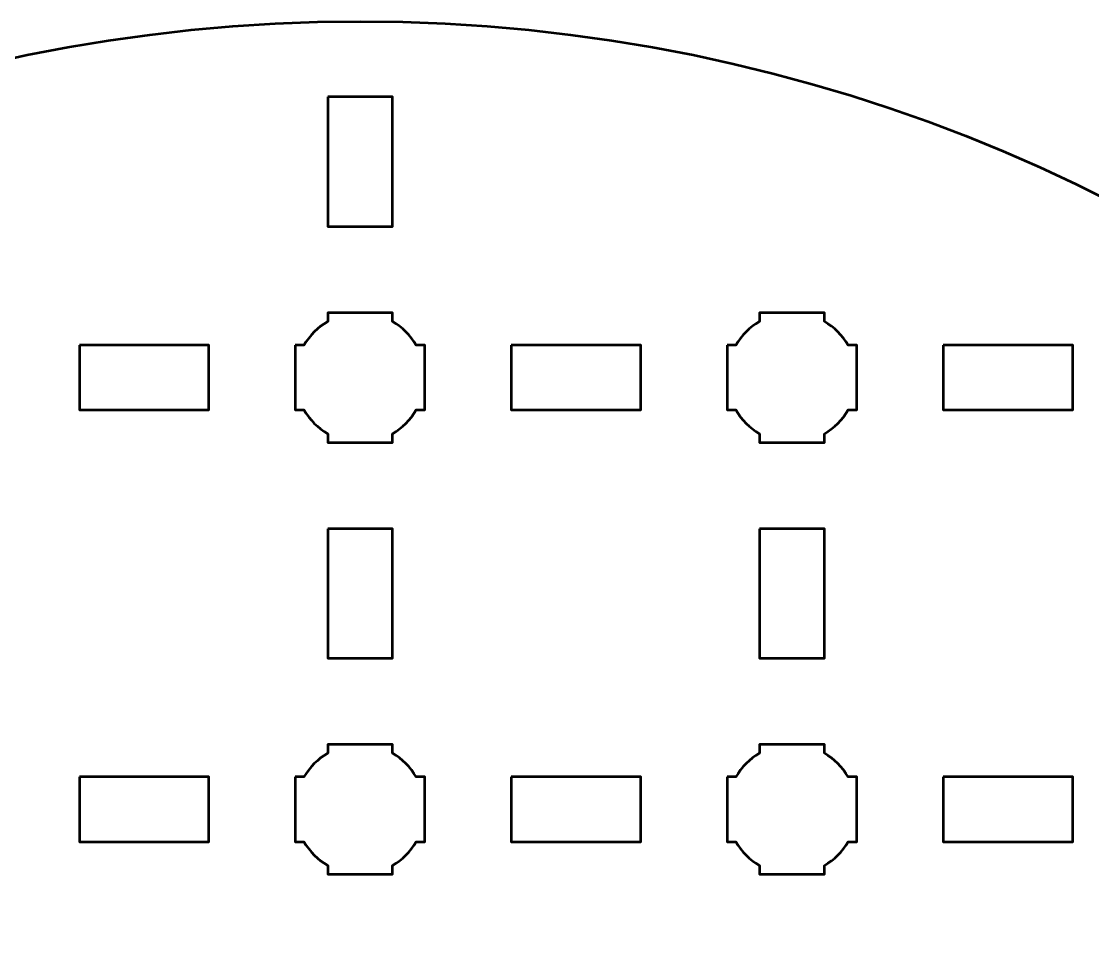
# Model space of a CAD drawing. Header units: centimetres. Extents: x -18.1 to -2.8, y -22.5 to -7.2.
# Drawn here: x -12.068 to -7.108, y -11.458 to -7.2 of the extents above; entities that cross this region are included whole.
import ezdxf

# ---------------------------------------------------------------- set-up
doc = ezdxf.new("R2010")
doc.units = ezdxf.units.CM
doc.header["$MEASUREMENT"] = 0
doc.layers.add('Layer 1', color=7, linetype='Continuous')

msp = doc.modelspace()

# ---------------------------------------------------------------- linework, layer by layer
at = {"layer": 'Layer 1', "lineweight": 53}
msp.add_ellipse((-10.49999, -14.85003), major_axis=(0, 7.65), ratio=1, dxfattribs=at)
for points, knots in [([(-10.64995, -7.54998), (-10.64995, -7.54998), (-10.34995, -7.54998), (-10.34995, -7.54998), (-10.34995, -7.54998), (-10.34995, -7.54998), (-10.34995, -8.14999), (-10.34995, -8.14999), (-10.34995, -8.14999), (-10.34995, -8.14999), (-10.64995, -8.14999), (-10.64995, -8.14999), (-10.64995, -8.14999), (-10.64995, -8.14999), (-10.64995, -7.54998), (-10.64995, -7.54998)], [0, 0, 0, 0, 0.25, 0.25, 0.25, 0.25, 0.5, 0.5, 0.5, 0.5, 0.75, 0.75, 0.75, 0.75, 1, 1, 1, 1]), ([(-10.8, -8.69994), (-10.8, -8.69994), (-10.7598, -8.69994), (-10.7598, -8.69994), (-10.7598, -8.69994), (-10.73347, -8.65442), (-10.69551, -8.61649), (-10.65, -8.59016), (-10.65, -8.59016), (-10.65, -8.59016), (-10.65, -8.54994), (-10.65, -8.54994), (-10.65, -8.54994), (-10.65, -8.54994), (-10.35, -8.54994), (-10.35, -8.54994), (-10.35, -8.54994), (-10.35, -8.54994), (-10.35, -8.59013), (-10.35, -8.59013), (-10.35, -8.59013), (-10.30447, -8.61646), (-10.26648, -8.65441), (-10.24012, -8.69994), (-10.24012, -8.69994), (-10.24012, -8.69994), (-10.2, -8.69994), (-10.2, -8.69994), (-10.2, -8.69994), (-10.2, -8.69994), (-10.2, -8.84536), (-10.2, -8.84536), (-10.2, -8.84536), (-10.2, -8.84536), (-10.19994, -8.85001), (-10.19994, -8.85001), (-10.19994, -8.85001), (-10.19994, -8.85001), (-10.2, -8.85465), (-10.2, -8.85465), (-10.2, -8.85465), (-10.2, -8.85465), (-10.2, -8.99994), (-10.2, -8.99994), (-10.2, -8.99994), (-10.2, -8.99994), (-10.24007, -8.99994), (-10.24007, -8.99994), (-10.24007, -8.99994), (-10.26642, -9.04551), (-10.30442, -9.08352), (-10.35, -9.10988), (-10.35, -9.10988), (-10.35, -9.10988), (-10.35, -9.14994), (-10.35, -9.14994), (-10.35, -9.14994), (-10.35, -9.14994), (-10.49328, -9.14994), (-10.49328, -9.14994), (-10.49328, -9.14994), (-10.49328, -9.14994), (-10.49995, -9.15002), (-10.49995, -9.15002), (-10.49995, -9.15002), (-10.49995, -9.15002), (-10.50663, -9.14994), (-10.50663, -9.14994), (-10.50663, -9.14994), (-10.50663, -9.14994), (-10.65, -9.14994), (-10.65, -9.14994), (-10.65, -9.14994), (-10.65, -9.14994), (-10.65, -9.10984), (-10.65, -9.10984), (-10.65, -9.10984), (-10.69554, -9.08348), (-10.73352, -9.04549), (-10.75985, -8.99994), (-10.75985, -8.99994), (-10.75985, -8.99994), (-10.8, -8.99994), (-10.8, -8.99994), (-10.8, -8.99994), (-10.8, -8.99994), (-10.8, -8.69994), (-10.8, -8.69994)], [0, 0, 0, 0, 0.0454545, 0.0454545, 0.0454545, 0.0454545, 0.0909091, 0.0909091, 0.0909091, 0.0909091, 0.1363636, 0.1363636, 0.1363636, 0.1363636, 0.1818182, 0.1818182, 0.1818182, 0.1818182, 0.2272727, 0.2272727, 0.2272727, 0.2272727, 0.2727273, 0.2727273, 0.2727273, 0.2727273, 0.3181818, 0.3181818, 0.3181818, 0.3181818, 0.3636364, 0.3636364, 0.3636364, 0.3636364, 0.4090909, 0.4090909, 0.4090909, 0.4090909, 0.4545455, 0.4545455, 0.4545455, 0.4545455, 0.5, 0.5, 0.5, 0.5, 0.5454545, 0.5454545, 0.5454545, 0.5454545, 0.5909091, 0.5909091, 0.5909091, 0.5909091, 0.6363636, 0.6363636, 0.6363636, 0.6363636, 0.6818182, 0.6818182, 0.6818182, 0.6818182, 0.7272727, 0.7272727, 0.7272727, 0.7272727, 0.7727273, 0.7727273, 0.7727273, 0.7727273, 0.8181818, 0.8181818, 0.8181818, 0.8181818, 0.8636364, 0.8636364, 0.8636364, 0.8636364, 0.9090909, 0.9090909, 0.9090909, 0.9090909, 0.9545455, 0.9545455, 0.9545455, 0.9545455, 1, 1, 1, 1]), ([(-8.8, -8.69994), (-8.8, -8.69994), (-8.7598, -8.69994), (-8.7598, -8.69994), (-8.7598, -8.69994), (-8.73347, -8.65442), (-8.69551, -8.61649), (-8.65, -8.59016), (-8.65, -8.59016), (-8.65, -8.59016), (-8.65, -8.54994), (-8.65, -8.54994), (-8.65, -8.54994), (-8.65, -8.54994), (-8.35, -8.54994), (-8.35, -8.54994), (-8.35, -8.54994), (-8.35, -8.54994), (-8.35, -8.59013), (-8.35, -8.59013), (-8.35, -8.59013), (-8.30447, -8.61646), (-8.26648, -8.65441), (-8.24012, -8.69994), (-8.24012, -8.69994), (-8.24012, -8.69994), (-8.2, -8.69994), (-8.2, -8.69994), (-8.2, -8.69994), (-8.2, -8.69994), (-8.2, -8.84536), (-8.2, -8.84536), (-8.2, -8.84536), (-8.2, -8.84536), (-8.19994, -8.85001), (-8.19994, -8.85001), (-8.19994, -8.85001), (-8.19994, -8.85001), (-8.2, -8.85465), (-8.2, -8.85465), (-8.2, -8.85465), (-8.2, -8.85465), (-8.2, -8.99994), (-8.2, -8.99994), (-8.2, -8.99994), (-8.2, -8.99994), (-8.24007, -8.99994), (-8.24007, -8.99994), (-8.24007, -8.99994), (-8.26642, -9.04551), (-8.30442, -9.08352), (-8.35, -9.10988), (-8.35, -9.10988), (-8.35, -9.10988), (-8.35, -9.14994), (-8.35, -9.14994), (-8.35, -9.14994), (-8.35, -9.14994), (-8.49328, -9.14994), (-8.49328, -9.14994), (-8.49328, -9.14994), (-8.49328, -9.14994), (-8.49995, -9.15002), (-8.49995, -9.15002), (-8.49995, -9.15002), (-8.49995, -9.15002), (-8.50663, -9.14994), (-8.50663, -9.14994), (-8.50663, -9.14994), (-8.50663, -9.14994), (-8.65, -9.14994), (-8.65, -9.14994), (-8.65, -9.14994), (-8.65, -9.14994), (-8.65, -9.10984), (-8.65, -9.10984), (-8.65, -9.10984), (-8.69554, -9.08348), (-8.73352, -9.04549), (-8.75985, -8.99994), (-8.75985, -8.99994), (-8.75985, -8.99994), (-8.8, -8.99994), (-8.8, -8.99994), (-8.8, -8.99994), (-8.8, -8.99994), (-8.8, -8.69994), (-8.8, -8.69994)], [0, 0, 0, 0, 0.0454545, 0.0454545, 0.0454545, 0.0454545, 0.0909091, 0.0909091, 0.0909091, 0.0909091, 0.1363636, 0.1363636, 0.1363636, 0.1363636, 0.1818182, 0.1818182, 0.1818182, 0.1818182, 0.2272727, 0.2272727, 0.2272727, 0.2272727, 0.2727273, 0.2727273, 0.2727273, 0.2727273, 0.3181818, 0.3181818, 0.3181818, 0.3181818, 0.3636364, 0.3636364, 0.3636364, 0.3636364, 0.4090909, 0.4090909, 0.4090909, 0.4090909, 0.4545455, 0.4545455, 0.4545455, 0.4545455, 0.5, 0.5, 0.5, 0.5, 0.5454545, 0.5454545, 0.5454545, 0.5454545, 0.5909091, 0.5909091, 0.5909091, 0.5909091, 0.6363636, 0.6363636, 0.6363636, 0.6363636, 0.6818182, 0.6818182, 0.6818182, 0.6818182, 0.7272727, 0.7272727, 0.7272727, 0.7272727, 0.7727273, 0.7727273, 0.7727273, 0.7727273, 0.8181818, 0.8181818, 0.8181818, 0.8181818, 0.8636364, 0.8636364, 0.8636364, 0.8636364, 0.9090909, 0.9090909, 0.9090909, 0.9090909, 0.9545455, 0.9545455, 0.9545455, 0.9545455, 1, 1, 1, 1]), ([(-11.80008, -8.69997), (-11.80008, -8.69997), (-11.20007, -8.69997), (-11.20007, -8.69997), (-11.20007, -8.69997), (-11.20007, -8.69997), (-11.20007, -8.99997), (-11.20007, -8.99997), (-11.20007, -8.99997), (-11.20007, -8.99997), (-11.80008, -8.99997), (-11.80008, -8.99997), (-11.80008, -8.99997), (-11.80008, -8.99997), (-11.80008, -8.69997), (-11.80008, -8.69997)], [0, 0, 0, 0, 0.25, 0.25, 0.25, 0.25, 0.5, 0.5, 0.5, 0.5, 0.75, 0.75, 0.75, 0.75, 1, 1, 1, 1]), ([(-9.8, -8.69997), (-9.8, -8.69997), (-9.2, -8.69997), (-9.2, -8.69997), (-9.2, -8.69997), (-9.2, -8.69997), (-9.2, -8.99997), (-9.2, -8.99997), (-9.2, -8.99997), (-9.2, -8.99997), (-9.8, -8.99997), (-9.8, -8.99997), (-9.8, -8.99997), (-9.8, -8.99997), (-9.8, -8.69997), (-9.8, -8.69997)], [0, 0, 0, 0, 0.25, 0.25, 0.25, 0.25, 0.5, 0.5, 0.5, 0.5, 0.75, 0.75, 0.75, 0.75, 1, 1, 1, 1]), ([(-7.80004, -8.69997), (-7.80004, -8.69997), (-7.20003, -8.69997), (-7.20003, -8.69997), (-7.20003, -8.69997), (-7.20003, -8.69997), (-7.20003, -8.99997), (-7.20003, -8.99997), (-7.20003, -8.99997), (-7.20003, -8.99997), (-7.80004, -8.99997), (-7.80004, -8.99997), (-7.80004, -8.99997), (-7.80004, -8.99997), (-7.80004, -8.69997), (-7.80004, -8.69997)], [0, 0, 0, 0, 0.25, 0.25, 0.25, 0.25, 0.5, 0.5, 0.5, 0.5, 0.75, 0.75, 0.75, 0.75, 1, 1, 1, 1]), ([(-10.64995, -9.54995), (-10.64995, -9.54995), (-10.34995, -9.54995), (-10.34995, -9.54995), (-10.34995, -9.54995), (-10.34995, -9.54995), (-10.34995, -10.14996), (-10.34995, -10.14996), (-10.34995, -10.14996), (-10.34995, -10.14996), (-10.64995, -10.14996), (-10.64995, -10.14996), (-10.64995, -10.14996), (-10.64995, -10.14996), (-10.64995, -9.54995), (-10.64995, -9.54995)], [0, 0, 0, 0, 0.25, 0.25, 0.25, 0.25, 0.5, 0.5, 0.5, 0.5, 0.75, 0.75, 0.75, 0.75, 1, 1, 1, 1]), ([(-8.65002, -9.54995), (-8.65002, -9.54995), (-8.35002, -9.54995), (-8.35002, -9.54995), (-8.35002, -9.54995), (-8.35002, -9.54995), (-8.35002, -10.14996), (-8.35002, -10.14996), (-8.35002, -10.14996), (-8.35002, -10.14996), (-8.65002, -10.14996), (-8.65002, -10.14996), (-8.65002, -10.14996), (-8.65002, -10.14996), (-8.65002, -9.54995), (-8.65002, -9.54995)], [0, 0, 0, 0, 0.25, 0.25, 0.25, 0.25, 0.5, 0.5, 0.5, 0.5, 0.75, 0.75, 0.75, 0.75, 1, 1, 1, 1]), ([(-10.8, -10.69994), (-10.8, -10.69994), (-10.7598, -10.69994), (-10.7598, -10.69994), (-10.7598, -10.69994), (-10.73347, -10.65442), (-10.69551, -10.61649), (-10.65, -10.59016), (-10.65, -10.59016), (-10.65, -10.59016), (-10.65, -10.54994), (-10.65, -10.54994), (-10.65, -10.54994), (-10.65, -10.54994), (-10.35, -10.54994), (-10.35, -10.54994), (-10.35, -10.54994), (-10.35, -10.54994), (-10.35, -10.59013), (-10.35, -10.59013), (-10.35, -10.59013), (-10.30447, -10.61646), (-10.26648, -10.65441), (-10.24012, -10.69994), (-10.24012, -10.69994), (-10.24012, -10.69994), (-10.2, -10.69994), (-10.2, -10.69994), (-10.2, -10.69994), (-10.2, -10.69994), (-10.2, -10.84536), (-10.2, -10.84536), (-10.2, -10.84536), (-10.2, -10.84536), (-10.19994, -10.85001), (-10.19994, -10.85001), (-10.19994, -10.85001), (-10.19994, -10.85001), (-10.2, -10.85465), (-10.2, -10.85465), (-10.2, -10.85465), (-10.2, -10.85465), (-10.2, -10.99994), (-10.2, -10.99994), (-10.2, -10.99994), (-10.2, -10.99994), (-10.24007, -10.99994), (-10.24007, -10.99994), (-10.24007, -10.99994), (-10.26642, -11.04551), (-10.30442, -11.08352), (-10.35, -11.10988), (-10.35, -11.10988), (-10.35, -11.10988), (-10.35, -11.14994), (-10.35, -11.14994), (-10.35, -11.14994), (-10.35, -11.14994), (-10.49328, -11.14994), (-10.49328, -11.14994), (-10.49328, -11.14994), (-10.49328, -11.14994), (-10.49995, -11.15002), (-10.49995, -11.15002), (-10.49995, -11.15002), (-10.49995, -11.15002), (-10.50663, -11.14994), (-10.50663, -11.14994), (-10.50663, -11.14994), (-10.50663, -11.14994), (-10.65, -11.14994), (-10.65, -11.14994), (-10.65, -11.14994), (-10.65, -11.14994), (-10.65, -11.10984), (-10.65, -11.10984), (-10.65, -11.10984), (-10.69554, -11.08348), (-10.73352, -11.04549), (-10.75985, -10.99994), (-10.75985, -10.99994), (-10.75985, -10.99994), (-10.8, -10.99994), (-10.8, -10.99994), (-10.8, -10.99994), (-10.8, -10.99994), (-10.8, -10.69994), (-10.8, -10.69994)], [0, 0, 0, 0, 0.0454545, 0.0454545, 0.0454545, 0.0454545, 0.0909091, 0.0909091, 0.0909091, 0.0909091, 0.1363636, 0.1363636, 0.1363636, 0.1363636, 0.1818182, 0.1818182, 0.1818182, 0.1818182, 0.2272727, 0.2272727, 0.2272727, 0.2272727, 0.2727273, 0.2727273, 0.2727273, 0.2727273, 0.3181818, 0.3181818, 0.3181818, 0.3181818, 0.3636364, 0.3636364, 0.3636364, 0.3636364, 0.4090909, 0.4090909, 0.4090909, 0.4090909, 0.4545455, 0.4545455, 0.4545455, 0.4545455, 0.5, 0.5, 0.5, 0.5, 0.5454545, 0.5454545, 0.5454545, 0.5454545, 0.5909091, 0.5909091, 0.5909091, 0.5909091, 0.6363636, 0.6363636, 0.6363636, 0.6363636, 0.6818182, 0.6818182, 0.6818182, 0.6818182, 0.7272727, 0.7272727, 0.7272727, 0.7272727, 0.7727273, 0.7727273, 0.7727273, 0.7727273, 0.8181818, 0.8181818, 0.8181818, 0.8181818, 0.8636364, 0.8636364, 0.8636364, 0.8636364, 0.9090909, 0.9090909, 0.9090909, 0.9090909, 0.9545455, 0.9545455, 0.9545455, 0.9545455, 1, 1, 1, 1]), ([(-8.8, -10.69994), (-8.8, -10.69994), (-8.7598, -10.69994), (-8.7598, -10.69994), (-8.7598, -10.69994), (-8.73347, -10.65442), (-8.69551, -10.61649), (-8.65, -10.59016), (-8.65, -10.59016), (-8.65, -10.59016), (-8.65, -10.54994), (-8.65, -10.54994), (-8.65, -10.54994), (-8.65, -10.54994), (-8.35, -10.54994), (-8.35, -10.54994), (-8.35, -10.54994), (-8.35, -10.54994), (-8.35, -10.59013), (-8.35, -10.59013), (-8.35, -10.59013), (-8.30447, -10.61646), (-8.26648, -10.65441), (-8.24012, -10.69994), (-8.24012, -10.69994), (-8.24012, -10.69994), (-8.2, -10.69994), (-8.2, -10.69994), (-8.2, -10.69994), (-8.2, -10.69994), (-8.2, -10.84536), (-8.2, -10.84536), (-8.2, -10.84536), (-8.2, -10.84536), (-8.19994, -10.85001), (-8.19994, -10.85001), (-8.19994, -10.85001), (-8.19994, -10.85001), (-8.2, -10.85465), (-8.2, -10.85465), (-8.2, -10.85465), (-8.2, -10.85465), (-8.2, -10.99994), (-8.2, -10.99994), (-8.2, -10.99994), (-8.2, -10.99994), (-8.24007, -10.99994), (-8.24007, -10.99994), (-8.24007, -10.99994), (-8.26642, -11.04551), (-8.30442, -11.08352), (-8.35, -11.10988), (-8.35, -11.10988), (-8.35, -11.10988), (-8.35, -11.14994), (-8.35, -11.14994), (-8.35, -11.14994), (-8.35, -11.14994), (-8.49328, -11.14994), (-8.49328, -11.14994), (-8.49328, -11.14994), (-8.49328, -11.14994), (-8.49995, -11.15002), (-8.49995, -11.15002), (-8.49995, -11.15002), (-8.49995, -11.15002), (-8.50663, -11.14994), (-8.50663, -11.14994), (-8.50663, -11.14994), (-8.50663, -11.14994), (-8.65, -11.14994), (-8.65, -11.14994), (-8.65, -11.14994), (-8.65, -11.14994), (-8.65, -11.10984), (-8.65, -11.10984), (-8.65, -11.10984), (-8.69554, -11.08348), (-8.73352, -11.04549), (-8.75985, -10.99994), (-8.75985, -10.99994), (-8.75985, -10.99994), (-8.8, -10.99994), (-8.8, -10.99994), (-8.8, -10.99994), (-8.8, -10.99994), (-8.8, -10.69994), (-8.8, -10.69994)], [0, 0, 0, 0, 0.0454545, 0.0454545, 0.0454545, 0.0454545, 0.0909091, 0.0909091, 0.0909091, 0.0909091, 0.1363636, 0.1363636, 0.1363636, 0.1363636, 0.1818182, 0.1818182, 0.1818182, 0.1818182, 0.2272727, 0.2272727, 0.2272727, 0.2272727, 0.2727273, 0.2727273, 0.2727273, 0.2727273, 0.3181818, 0.3181818, 0.3181818, 0.3181818, 0.3636364, 0.3636364, 0.3636364, 0.3636364, 0.4090909, 0.4090909, 0.4090909, 0.4090909, 0.4545455, 0.4545455, 0.4545455, 0.4545455, 0.5, 0.5, 0.5, 0.5, 0.5454545, 0.5454545, 0.5454545, 0.5454545, 0.5909091, 0.5909091, 0.5909091, 0.5909091, 0.6363636, 0.6363636, 0.6363636, 0.6363636, 0.6818182, 0.6818182, 0.6818182, 0.6818182, 0.7272727, 0.7272727, 0.7272727, 0.7272727, 0.7727273, 0.7727273, 0.7727273, 0.7727273, 0.8181818, 0.8181818, 0.8181818, 0.8181818, 0.8636364, 0.8636364, 0.8636364, 0.8636364, 0.9090909, 0.9090909, 0.9090909, 0.9090909, 0.9545455, 0.9545455, 0.9545455, 0.9545455, 1, 1, 1, 1]), ([(-11.80008, -10.6999), (-11.80008, -10.6999), (-11.20007, -10.6999), (-11.20007, -10.6999), (-11.20007, -10.6999), (-11.20007, -10.6999), (-11.20007, -10.9999), (-11.20007, -10.9999), (-11.20007, -10.9999), (-11.20007, -10.9999), (-11.80008, -10.9999), (-11.80008, -10.9999), (-11.80008, -10.9999), (-11.80008, -10.9999), (-11.80008, -10.6999), (-11.80008, -10.6999)], [0, 0, 0, 0, 0.25, 0.25, 0.25, 0.25, 0.5, 0.5, 0.5, 0.5, 0.75, 0.75, 0.75, 0.75, 1, 1, 1, 1]), ([(-9.8, -10.6999), (-9.8, -10.6999), (-9.2, -10.6999), (-9.2, -10.6999), (-9.2, -10.6999), (-9.2, -10.6999), (-9.2, -10.9999), (-9.2, -10.9999), (-9.2, -10.9999), (-9.2, -10.9999), (-9.8, -10.9999), (-9.8, -10.9999), (-9.8, -10.9999), (-9.8, -10.9999), (-9.8, -10.6999), (-9.8, -10.6999)], [0, 0, 0, 0, 0.25, 0.25, 0.25, 0.25, 0.5, 0.5, 0.5, 0.5, 0.75, 0.75, 0.75, 0.75, 1, 1, 1, 1]), ([(-7.80004, -10.6999), (-7.80004, -10.6999), (-7.20003, -10.6999), (-7.20003, -10.6999), (-7.20003, -10.6999), (-7.20003, -10.6999), (-7.20003, -10.9999), (-7.20003, -10.9999), (-7.20003, -10.9999), (-7.20003, -10.9999), (-7.80004, -10.9999), (-7.80004, -10.9999), (-7.80004, -10.9999), (-7.80004, -10.9999), (-7.80004, -10.6999), (-7.80004, -10.6999)], [0, 0, 0, 0, 0.25, 0.25, 0.25, 0.25, 0.5, 0.5, 0.5, 0.5, 0.75, 0.75, 0.75, 0.75, 1, 1, 1, 1])]:
    msp.add_open_spline(points, degree=3, knots=knots, dxfattribs=at)

doc.saveas('drawing.dxf')
